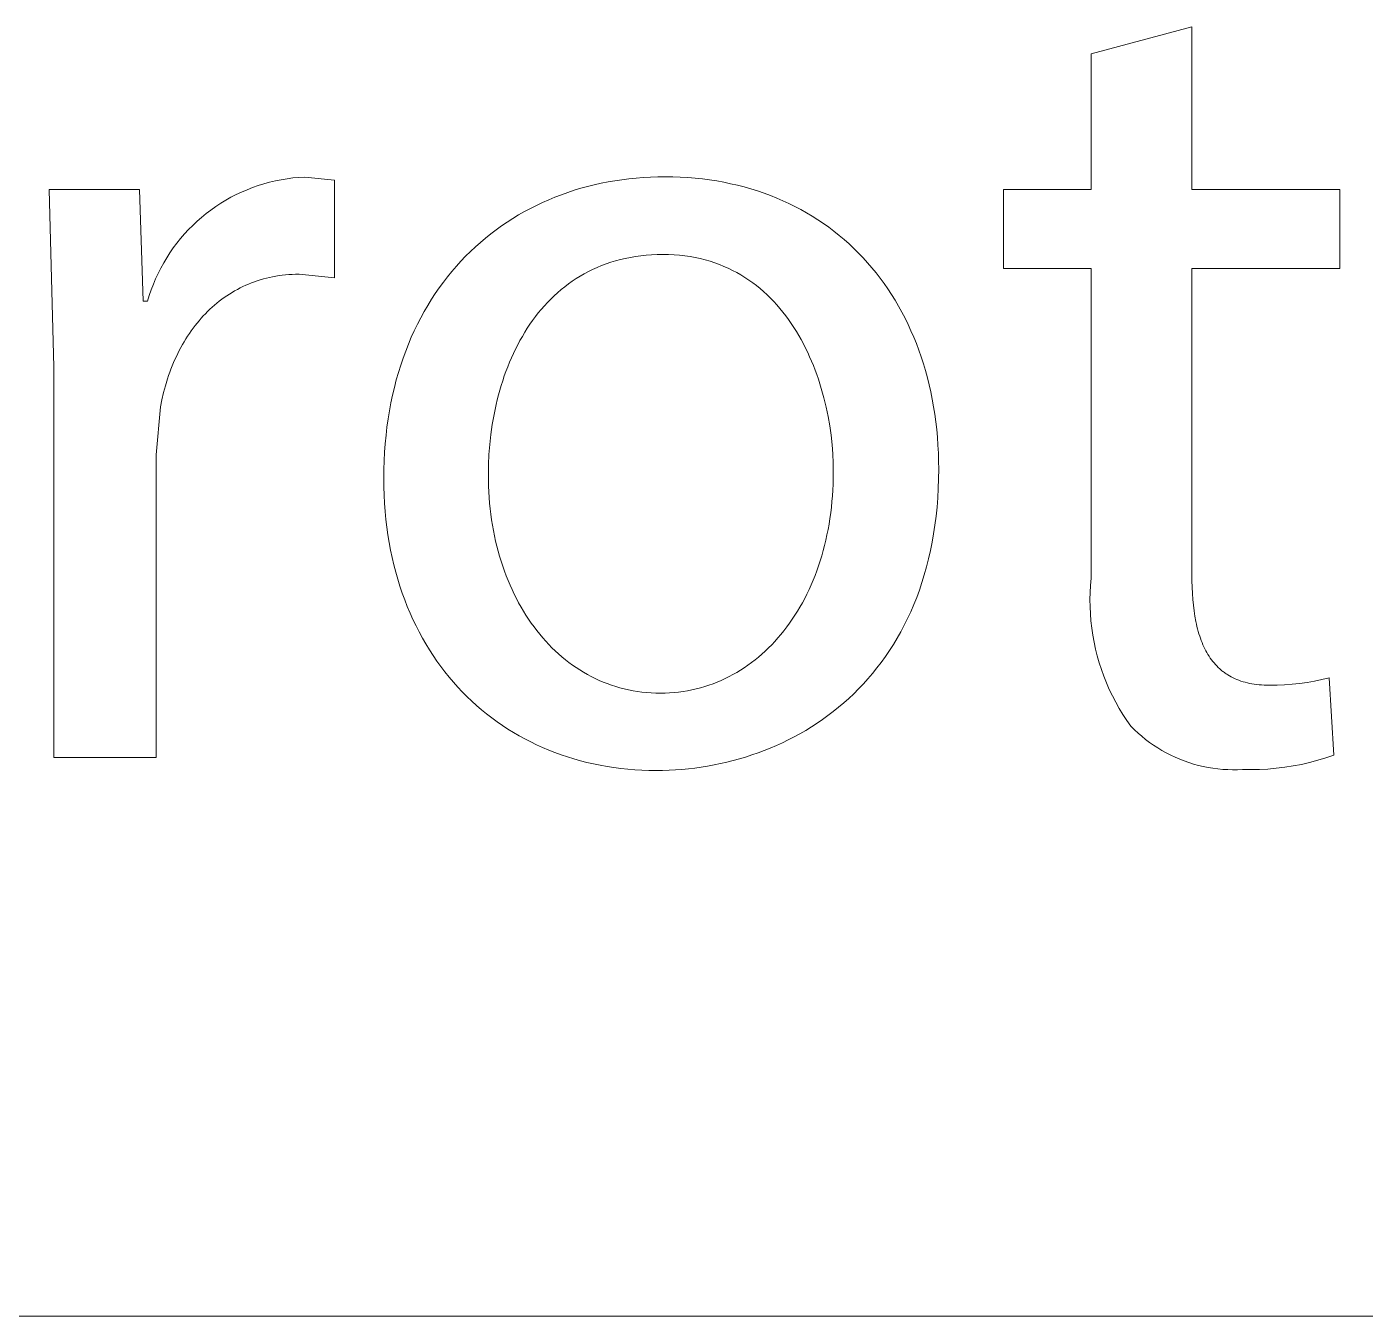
# Model space of a CAD drawing. Header units: millimetres. Extents: x 373 to 3451, y -552 to 1598.
# Drawn here: x 2964.95 to 3000.11, y -551.92 to -518.06 of the extents above; entities that cross this region are included whole.
import ezdxf

# ---------------------------------------------------------------- set-up
doc = ezdxf.new("R2010")
doc.units = ezdxf.units.MM
doc.header["$MEASUREMENT"] = 0
doc.layers.add('Domyślny', color=7, linetype='Continuous', true_color=0x000000)

msp = doc.modelspace()

# ---------------------------------------------------------------- linework, layer by layer
at = {"layer": 'Domyślny', "color": 18, "lineweight": 15, "true_color": 0x000000}
for p, q in [((2992.91, -518.77), (2995.554, -518.063)), ((2995.554, -518.063), (2995.554, -522.337)), ((2992.91, -522.337), (2992.91, -518.77)), ((2971.792, -522.053), (2971.947, -522.033)), ((2971.947, -522.033), (2972.103, -522.018)), ((2972.103, -522.018), (2972.258, -522.009)), ((2972.258, -522.009), (2973.037, -522.091)), ((2980.772, -522.056), (2980.959, -522.037)), ((2980.959, -522.037), (2981.148, -522.022)), ((2981.148, -522.022), (2981.338, -522.011)), ((2981.338, -522.011), (2981.529, -522.005)), ((2981.529, -522.005), (2981.721, -522.003)), ((2981.721, -522.003), (2981.921, -522.005)), ((2981.921, -522.005), (2982.119, -522.012)), ((2982.119, -522.012), (2982.314, -522.023)), ((2982.314, -522.023), (2982.508, -522.039)), ((2982.508, -522.039), (2982.699, -522.059)), ((2965.668, -527), (2965.545, -522.337)), ((2965.545, -522.337), (2967.913, -522.337)), ((2967.913, -522.337), (2968.015, -525.268)), ((2970.597, -522.403), (2970.741, -522.341)), ((2970.741, -522.341), (2970.886, -522.284)), ((2970.886, -522.284), (2971.033, -522.233)), ((2971.033, -522.233), (2971.183, -522.186)), ((2971.183, -522.186), (2971.333, -522.145)), ((2971.333, -522.145), (2971.485, -522.109)), ((2971.485, -522.109), (2971.638, -522.078)), ((2971.638, -522.078), (2971.792, -522.053)), ((2973.037, -522.091), (2973.037, -524.653)), ((2979.165, -522.413), (2979.336, -522.357)), ((2979.336, -522.357), (2979.509, -522.305)), ((2979.509, -522.305), (2979.684, -522.257)), ((2979.684, -522.257), (2979.861, -522.213)), ((2979.861, -522.213), (2980.04, -522.174)), ((2980.04, -522.174), (2980.221, -522.138)), ((2980.221, -522.138), (2980.403, -522.106)), ((2980.403, -522.106), (2980.587, -522.079)), ((2980.587, -522.079), (2980.772, -522.056)), ((2982.699, -522.059), (2982.888, -522.083)), ((2982.888, -522.083), (2983.075, -522.112)), ((2983.075, -522.112), (2983.26, -522.145)), ((2983.26, -522.145), (2983.442, -522.183)), ((2983.442, -522.183), (2983.622, -522.225)), ((2983.622, -522.225), (2983.8, -522.27)), ((2983.8, -522.27), (2983.975, -522.32)), ((2983.975, -522.32), (2984.148, -522.374)), ((2984.148, -522.374), (2984.318, -522.432)), ((2990.604, -524.407), (2990.604, -522.337)), ((2990.604, -522.337), (2992.91, -522.337)), ((2995.554, -522.337), (2999.438, -522.337)), ((2999.438, -522.337), (2999.438, -524.407)), ((2969.917, -522.785), (2970.048, -522.699)), ((2970.048, -522.699), (2970.181, -522.618)), ((2970.181, -522.618), (2970.317, -522.541)), ((2970.317, -522.541), (2970.456, -522.47)), ((2970.456, -522.47), (2970.597, -522.403)), ((2978.34, -522.753), (2978.501, -522.677)), ((2978.501, -522.677), (2978.663, -522.605)), ((2978.663, -522.605), (2978.828, -522.537)), ((2978.828, -522.537), (2978.996, -522.473)), ((2978.996, -522.473), (2979.165, -522.413)), ((2984.318, -522.432), (2984.486, -522.495)), ((2984.486, -522.495), (2984.651, -522.561)), ((2984.651, -522.561), (2984.814, -522.631)), ((2984.814, -522.631), (2984.974, -522.705)), ((2984.974, -522.705), (2985.131, -522.783)), ((2969.427, -523.171), (2969.545, -523.068)), ((2969.545, -523.068), (2969.665, -522.969)), ((2969.665, -522.969), (2969.79, -522.875)), ((2969.79, -522.875), (2969.917, -522.785)), ((2977.573, -523.191), (2977.721, -523.095)), ((2977.721, -523.095), (2977.872, -523.004)), ((2977.872, -523.004), (2978.026, -522.916)), ((2978.026, -522.916), (2978.182, -522.833)), ((2978.182, -522.833), (2978.34, -522.753)), ((2985.131, -522.783), (2985.286, -522.865)), ((2985.286, -522.865), (2985.438, -522.95)), ((2985.438, -522.95), (2985.587, -523.039)), ((2985.587, -523.039), (2985.733, -523.132)), ((2969.098, -523.504), (2969.204, -523.389)), ((2969.204, -523.389), (2969.313, -523.278)), ((2969.313, -523.278), (2969.427, -523.171)), ((2977.143, -523.499), (2977.283, -523.393)), ((2977.283, -523.393), (2977.427, -523.29)), ((2977.427, -523.29), (2977.573, -523.191)), ((2985.733, -523.132), (2985.877, -523.229)), ((2985.877, -523.229), (2986.018, -523.329)), ((2986.018, -523.329), (2986.156, -523.433)), ((2986.156, -523.433), (2986.29, -523.541)), ((2968.804, -523.869), (2968.898, -523.744)), ((2968.898, -523.744), (2968.996, -523.622)), ((2968.996, -523.622), (2969.098, -523.504)), ((2976.737, -523.842), (2976.87, -523.724)), ((2976.87, -523.724), (2977.005, -523.61)), ((2977.005, -523.61), (2977.143, -523.499)), ((2986.29, -523.541), (2986.422, -523.652)), ((2986.422, -523.652), (2986.551, -523.766)), ((2986.551, -523.766), (2986.677, -523.884)), ((2968.551, -524.263), (2968.631, -524.129)), ((2968.631, -524.129), (2968.715, -523.997)), ((2968.715, -523.997), (2968.804, -523.869)), ((2976.358, -524.217), (2976.481, -524.088)), ((2976.481, -524.088), (2976.608, -523.963)), ((2976.608, -523.963), (2976.737, -523.842)), ((2980.675, -524.144), (2980.545, -524.175)), ((2980.808, -524.118), (2980.675, -524.144)), ((2980.943, -524.095), (2980.808, -524.118)), ((2981.081, -524.076), (2980.943, -524.095)), ((2981.222, -524.061), (2981.081, -524.076)), ((2981.365, -524.051), (2981.222, -524.061)), ((2981.511, -524.044), (2981.365, -524.051)), ((2981.66, -524.042), (2981.511, -524.044)), ((2981.809, -524.045), (2981.66, -524.042)), ((2981.955, -524.051), (2981.809, -524.045)), ((2982.098, -524.063), (2981.955, -524.051)), ((2982.239, -524.079), (2982.098, -524.063)), ((2982.376, -524.099), (2982.239, -524.079)), ((2982.511, -524.123), (2982.376, -524.099)), ((2982.644, -524.152), (2982.511, -524.123)), ((2982.773, -524.185), (2982.644, -524.152)), ((2986.677, -523.884), (2986.8, -524.006)), ((2986.8, -524.006), (2986.92, -524.131)), ((2986.92, -524.131), (2987.037, -524.259)), ((2968.405, -524.539), (2968.476, -524.4)), ((2968.476, -524.4), (2968.551, -524.263)), ((2976.007, -524.626), (2976.121, -524.486)), ((2976.121, -524.486), (2976.238, -524.35)), ((2976.238, -524.35), (2976.358, -524.217)), ((2979.705, -524.49), (2979.595, -524.549)), ((2979.817, -524.435), (2979.705, -524.49)), ((2979.932, -524.383), (2979.817, -524.435)), ((2980.05, -524.334), (2979.932, -524.383)), ((2980.169, -524.289), (2980.05, -524.334)), ((2980.292, -524.247), (2980.169, -524.289)), ((2980.417, -524.209), (2980.292, -524.247)), ((2980.545, -524.175), (2980.417, -524.209)), ((2982.9, -524.221), (2982.773, -524.185)), ((2983.024, -524.262), (2982.9, -524.221)), ((2983.145, -524.306), (2983.024, -524.262)), ((2983.264, -524.354), (2983.145, -524.306)), ((2983.38, -524.406), (2983.264, -524.354)), ((2983.494, -524.461), (2983.38, -524.406)), ((2983.605, -524.519), (2983.494, -524.461)), ((2987.037, -524.259), (2987.15, -524.39)), ((2987.15, -524.39), (2987.26, -524.525)), ((2992.91, -524.407), (2990.604, -524.407)), ((2992.91, -532.545), (2992.91, -524.407)), ((2999.438, -524.407), (2995.554, -524.407)), ((2995.554, -524.407), (2995.554, -532.442)), ((2968.224, -524.971), (2968.279, -524.825)), ((2968.279, -524.825), (2968.34, -524.681)), ((2968.34, -524.681), (2968.405, -524.539)), ((2970.705, -524.851), (2970.631, -524.885)), ((2970.78, -524.818), (2970.705, -524.851)), ((2970.855, -524.788), (2970.78, -524.818)), ((2970.932, -524.759), (2970.855, -524.788)), ((2971.01, -524.733), (2970.932, -524.759)), ((2971.089, -524.708), (2971.01, -524.733)), ((2971.169, -524.685), (2971.089, -524.708)), ((2971.249, -524.663), (2971.169, -524.685)), ((2971.331, -524.644), (2971.249, -524.663)), ((2971.413, -524.627), (2971.331, -524.644)), ((2971.497, -524.612), (2971.413, -524.627)), ((2971.581, -524.598), (2971.497, -524.612)), ((2971.666, -524.587), (2971.581, -524.598)), ((2971.752, -524.578), (2971.666, -524.587)), ((2971.839, -524.57), (2971.752, -524.578)), ((2971.927, -524.565), (2971.839, -524.57)), ((2972.015, -524.562), (2971.927, -524.565)), ((2972.105, -524.561), (2972.015, -524.562)), ((2973.037, -524.653), (2972.105, -524.561)), ((2975.788, -524.916), (2975.896, -524.769)), ((2975.896, -524.769), (2976.007, -524.626)), ((2979.18, -524.815), (2979.083, -524.889)), ((2979.28, -524.744), (2979.18, -524.815)), ((2979.383, -524.676), (2979.28, -524.744)), ((2979.487, -524.611), (2979.383, -524.676)), ((2979.595, -524.549), (2979.487, -524.611)), ((2983.713, -524.581), (2983.605, -524.519)), ((2983.818, -524.646), (2983.713, -524.581)), ((2983.922, -524.715), (2983.818, -524.646)), ((2984.022, -524.786), (2983.922, -524.715)), ((2984.12, -524.861), (2984.022, -524.786)), ((2987.26, -524.525), (2987.367, -524.663)), ((2987.367, -524.663), (2987.471, -524.804)), ((2987.471, -524.804), (2987.571, -524.948)), ((2968.128, -525.268), (2968.173, -525.118)), ((2968.173, -525.118), (2968.224, -524.971)), ((2970.142, -525.172), (2970.076, -525.219)), ((2970.209, -525.126), (2970.142, -525.172)), ((2970.276, -525.081), (2970.209, -525.126)), ((2970.345, -525.039), (2970.276, -525.081)), ((2970.415, -524.998), (2970.345, -525.039)), ((2970.486, -524.958), (2970.415, -524.998)), ((2970.558, -524.921), (2970.486, -524.958)), ((2970.631, -524.885), (2970.558, -524.921)), ((2975.584, -525.22), (2975.684, -525.066)), ((2975.684, -525.066), (2975.788, -524.916)), ((2978.805, -525.128), (2978.717, -525.213)), ((2978.895, -525.046), (2978.805, -525.128)), ((2978.988, -524.966), (2978.895, -525.046)), ((2979.083, -524.889), (2978.988, -524.966)), ((2984.215, -524.938), (2984.12, -524.861)), ((2984.308, -525.018), (2984.215, -524.938)), ((2984.399, -525.101), (2984.308, -525.018)), ((2984.487, -525.187), (2984.399, -525.101)), ((2984.572, -525.275), (2984.487, -525.187)), ((2987.571, -524.948), (2987.668, -525.096)), ((2987.668, -525.096), (2987.762, -525.246)), ((2968.015, -525.268), (2968.128, -525.268)), ((2969.705, -525.538), (2969.647, -525.597)), ((2969.764, -525.481), (2969.705, -525.538)), ((2969.824, -525.426), (2969.764, -525.481)), ((2969.886, -525.372), (2969.824, -525.426)), ((2969.948, -525.319), (2969.886, -525.372)), ((2970.012, -525.269), (2969.948, -525.319)), ((2970.076, -525.219), (2970.012, -525.269)), ((2975.302, -525.703), (2975.393, -525.539)), ((2975.393, -525.539), (2975.486, -525.378)), ((2975.486, -525.378), (2975.584, -525.22)), ((2978.468, -525.483), (2978.39, -525.578)), ((2978.549, -525.391), (2978.468, -525.483)), ((2978.632, -525.301), (2978.549, -525.391)), ((2978.717, -525.213), (2978.632, -525.301)), ((2984.655, -525.366), (2984.572, -525.275)), ((2984.735, -525.459), (2984.655, -525.366)), ((2984.814, -525.554), (2984.735, -525.459)), ((2984.889, -525.651), (2984.814, -525.554)), ((2987.762, -525.246), (2987.852, -525.399)), ((2987.852, -525.399), (2987.939, -525.556)), ((2987.939, -525.556), (2988.022, -525.715)), ((2969.375, -525.911), (2969.324, -525.978)), ((2969.427, -525.845), (2969.375, -525.911)), ((2969.48, -525.781), (2969.427, -525.845)), ((2969.535, -525.718), (2969.48, -525.781)), ((2969.591, -525.657), (2969.535, -525.718)), ((2969.647, -525.597), (2969.591, -525.657)), ((2975.133, -526.043), (2975.216, -525.871)), ((2975.216, -525.871), (2975.302, -525.703)), ((2978.17, -525.875), (2978.101, -525.979)), ((2978.241, -525.774), (2978.17, -525.875)), ((2978.314, -525.675), (2978.241, -525.774)), ((2978.39, -525.578), (2978.314, -525.675)), ((2984.963, -525.751), (2984.889, -525.651)), ((2985.033, -525.853), (2984.963, -525.751)), ((2985.102, -525.956), (2985.033, -525.853)), ((2988.022, -525.715), (2988.102, -525.878)), ((2988.102, -525.878), (2988.178, -526.043)), ((2969.133, -526.26), (2969.088, -526.333)), ((2969.179, -526.187), (2969.133, -526.26)), ((2969.226, -526.116), (2969.179, -526.187)), ((2969.274, -526.047), (2969.226, -526.116)), ((2969.324, -525.978), (2969.274, -526.047)), ((2974.978, -526.396), (2975.054, -526.217)), ((2975.054, -526.217), (2975.133, -526.043)), ((2977.971, -526.192), (2977.909, -526.301)), ((2978.035, -526.084), (2977.971, -526.192)), ((2978.101, -525.979), (2978.035, -526.084)), ((2985.168, -526.062), (2985.102, -525.956)), ((2985.232, -526.169), (2985.168, -526.062)), ((2985.294, -526.278), (2985.232, -526.169)), ((2988.178, -526.043), (2988.251, -526.211)), ((2988.251, -526.211), (2988.32, -526.382)), ((2968.961, -526.562), (2968.921, -526.641)), ((2969.002, -526.485), (2968.961, -526.562)), ((2969.044, -526.408), (2969.002, -526.485)), ((2969.088, -526.333), (2969.044, -526.408)), ((2974.839, -526.762), (2974.907, -526.577)), ((2974.907, -526.577), (2974.978, -526.396)), ((2977.792, -526.525), (2977.737, -526.639)), ((2977.85, -526.412), (2977.792, -526.525)), ((2977.909, -526.301), (2977.85, -526.412)), ((2985.353, -526.388), (2985.294, -526.278)), ((2985.41, -526.5), (2985.353, -526.388)), ((2985.465, -526.613), (2985.41, -526.5)), ((2985.517, -526.728), (2985.465, -526.613)), ((2988.32, -526.382), (2988.385, -526.556)), ((2988.385, -526.556), (2988.447, -526.732)), ((2968.809, -526.883), (2968.775, -526.966)), ((2968.845, -526.801), (2968.809, -526.883)), ((2968.883, -526.72), (2968.845, -526.801)), ((2968.921, -526.641), (2968.883, -526.72)), ((2974.716, -527.142), (2974.776, -526.95)), ((2974.776, -526.95), (2974.839, -526.762)), ((2977.635, -526.872), (2977.586, -526.991)), ((2977.685, -526.755), (2977.635, -526.872)), ((2977.737, -526.639), (2977.685, -526.755)), ((2985.567, -526.844), (2985.517, -526.728)), ((2985.615, -526.961), (2985.567, -526.844)), ((2985.661, -527.079), (2985.615, -526.961)), ((2988.447, -526.732), (2988.505, -526.911)), ((2988.505, -526.911), (2988.559, -527.093)), ((2965.668, -537.249), (2965.668, -527)), ((2968.65, -527.31), (2968.596, -527.488)), ((2968.679, -527.223), (2968.65, -527.31)), ((2968.71, -527.136), (2968.679, -527.223)), ((2968.742, -527.051), (2968.71, -527.136)), ((2968.775, -526.966), (2968.742, -527.051)), ((2974.661, -527.337), (2974.716, -527.142)), ((2977.497, -527.233), (2977.456, -527.356)), ((2977.541, -527.112), (2977.497, -527.233)), ((2977.586, -526.991), (2977.541, -527.112)), ((2985.704, -527.198), (2985.661, -527.079)), ((2985.746, -527.317), (2985.704, -527.198)), ((2985.785, -527.438), (2985.746, -527.317)), ((2988.559, -527.093), (2988.61, -527.277)), ((2988.61, -527.277), (2988.656, -527.464)), ((2968.596, -527.488), (2968.547, -527.67)), ((2974.562, -527.736), (2974.609, -527.535)), ((2974.609, -527.535), (2974.661, -527.337)), ((2977.379, -527.604), (2977.345, -527.73)), ((2977.416, -527.48), (2977.379, -527.604)), ((2977.456, -527.356), (2977.416, -527.48)), ((2985.822, -527.559), (2985.785, -527.438)), ((2985.89, -527.804), (2985.822, -527.559)), ((2988.656, -527.464), (2988.699, -527.653)), ((2988.699, -527.653), (2988.738, -527.845)), ((2968.504, -527.856), (2968.466, -528.045)), ((2968.547, -527.67), (2968.504, -527.856)), ((2974.48, -528.149), (2974.519, -527.941)), ((2974.519, -527.941), (2974.562, -527.736)), ((2977.282, -527.985), (2977.227, -528.243)), ((2977.312, -527.857), (2977.282, -527.985)), ((2977.345, -527.73), (2977.312, -527.857)), ((2985.949, -528.05), (2985.89, -527.804)), ((2988.738, -527.845), (2988.773, -528.04)), ((2968.466, -528.045), (2968.354, -529.306)), ((2974.416, -528.574), (2974.446, -528.36)), ((2974.446, -528.36), (2974.48, -528.149)), ((2977.227, -528.243), (2977.181, -528.503)), ((2986, -528.297), (2985.949, -528.05)), ((2986.043, -528.544), (2986, -528.297)), ((2988.773, -528.04), (2988.804, -528.237)), ((2988.804, -528.237), (2988.83, -528.436)), ((2974.39, -528.791), (2974.416, -528.574)), ((2977.181, -528.503), (2977.144, -528.765)), ((2986.078, -528.791), (2986.043, -528.544)), ((2988.83, -528.436), (2988.853, -528.637)), ((2988.853, -528.637), (2988.872, -528.841)), ((2974.353, -529.236), (2974.37, -529.012)), ((2974.37, -529.012), (2974.39, -528.791)), ((2977.115, -529.029), (2977.095, -529.293)), ((2977.144, -528.765), (2977.115, -529.029)), ((2986.104, -529.037), (2986.078, -528.791)), ((2986.123, -529.281), (2986.104, -529.037)), ((2988.872, -528.841), (2988.887, -529.047)), ((2988.887, -529.047), (2988.897, -529.256)), ((2968.354, -529.306), (2968.354, -537.249)), ((2974.341, -529.462), (2974.353, -529.236)), ((2977.095, -529.293), (2977.083, -529.558)), ((2986.135, -529.523), (2986.123, -529.281)), ((2988.897, -529.256), (2988.903, -529.466)), ((2974.332, -529.925), (2974.334, -529.692)), ((2974.334, -529.692), (2974.341, -529.462)), ((2977.083, -529.558), (2977.078, -529.823)), ((2986.138, -529.761), (2986.135, -529.523)), ((2986.137, -529.918), (2986.138, -529.761)), ((2988.903, -529.466), (2988.906, -529.679)), ((2988.906, -529.679), (2988.903, -529.935)), ((2974.334, -530.145), (2974.332, -529.925)), ((2977.078, -529.823), (2977.08, -529.975)), ((2977.08, -529.975), (2977.084, -530.127)), ((2977.084, -530.127), (2977.091, -530.277)), ((2986.126, -530.228), (2986.133, -530.073)), ((2986.133, -530.073), (2986.137, -529.918)), ((2988.903, -529.935), (2988.895, -530.186)), ((2974.341, -530.362), (2974.334, -530.145)), ((2974.352, -530.576), (2974.341, -530.362)), ((2977.091, -530.277), (2977.1, -530.426)), ((2977.1, -530.426), (2977.112, -530.573)), ((2986.103, -530.531), (2986.116, -530.38)), ((2986.116, -530.38), (2986.126, -530.228)), ((2988.881, -530.433), (2988.862, -530.675)), ((2988.895, -530.186), (2988.881, -530.433)), ((2974.368, -530.788), (2974.352, -530.576)), ((2974.388, -530.997), (2974.368, -530.788)), ((2977.112, -530.573), (2977.127, -530.72)), ((2977.127, -530.72), (2977.145, -530.864)), ((2986.05, -530.975), (2986.07, -530.829)), ((2986.07, -530.829), (2986.088, -530.681)), ((2986.088, -530.681), (2986.103, -530.531)), ((2988.862, -530.675), (2988.838, -530.913)), ((2974.412, -531.204), (2974.388, -530.997)), ((2977.145, -530.864), (2977.165, -531.008)), ((2977.165, -531.008), (2977.187, -531.15)), ((2977.187, -531.15), (2977.212, -531.29)), ((2986.001, -531.263), (2986.027, -531.12)), ((2986.027, -531.12), (2986.05, -530.975)), ((2988.808, -531.146), (2988.774, -531.375)), ((2988.838, -530.913), (2988.808, -531.146)), ((2974.441, -531.407), (2974.412, -531.204)), ((2974.474, -531.608), (2974.441, -531.407)), ((2977.212, -531.29), (2977.24, -531.429)), ((2977.24, -531.429), (2977.27, -531.566)), ((2985.942, -531.545), (2985.972, -531.405)), ((2985.972, -531.405), (2986.001, -531.263)), ((2988.774, -531.375), (2988.734, -531.599)), ((2974.511, -531.806), (2974.474, -531.608)), ((2974.552, -532.001), (2974.511, -531.806)), ((2977.27, -531.566), (2977.302, -531.702)), ((2977.302, -531.702), (2977.337, -531.836)), ((2977.337, -531.836), (2977.375, -531.968)), ((2985.834, -531.953), (2985.873, -531.819)), ((2985.873, -531.819), (2985.908, -531.683)), ((2985.908, -531.683), (2985.942, -531.545)), ((2988.69, -531.819), (2988.641, -532.035)), ((2988.734, -531.599), (2988.69, -531.819)), ((2974.597, -532.194), (2974.552, -532.001)), ((2974.646, -532.383), (2974.597, -532.194)), ((2977.375, -531.968), (2977.414, -532.099)), ((2977.414, -532.099), (2977.456, -532.227)), ((2977.456, -532.227), (2977.501, -532.354)), ((2985.705, -532.345), (2985.751, -532.216)), ((2985.751, -532.216), (2985.794, -532.086)), ((2985.794, -532.086), (2985.834, -531.953)), ((2988.641, -532.035), (2988.587, -532.246)), ((2974.699, -532.57), (2974.646, -532.383)), ((2974.756, -532.753), (2974.699, -532.57)), ((2977.501, -532.354), (2977.547, -532.479)), ((2977.547, -532.479), (2977.596, -532.602)), ((2985.608, -532.596), (2985.658, -532.471)), ((2985.658, -532.471), (2985.705, -532.345)), ((2988.529, -532.453), (2988.466, -532.655)), ((2988.587, -532.246), (2988.529, -532.453)), ((2992.893, -532.731), (2992.91, -532.545)), ((2995.554, -532.442), (2995.556, -532.614)), ((2974.817, -532.934), (2974.756, -532.753)), ((2974.882, -533.112), (2974.817, -532.934)), ((2977.596, -532.602), (2977.647, -532.724)), ((2977.647, -532.724), (2977.701, -532.843)), ((2977.701, -532.843), (2977.756, -532.96)), ((2985.444, -532.958), (2985.501, -532.839)), ((2985.501, -532.839), (2985.555, -532.719)), ((2985.555, -532.719), (2985.608, -532.596)), ((2988.399, -532.854), (2988.328, -533.048)), ((2988.466, -532.655), (2988.399, -532.854)), ((2992.879, -533.105), (2992.883, -532.918)), ((2992.883, -532.918), (2992.893, -532.731)), ((2995.556, -532.614), (2995.56, -532.781)), ((2995.56, -532.781), (2995.568, -532.943)), ((2974.95, -533.286), (2974.882, -533.112)), ((2975.022, -533.458), (2974.95, -533.286)), ((2977.756, -532.96), (2977.814, -533.075)), ((2977.814, -533.075), (2977.874, -533.188)), ((2977.874, -533.188), (2977.936, -533.299)), ((2985.262, -533.3), (2985.325, -533.188)), ((2985.325, -533.188), (2985.386, -533.074)), ((2985.386, -533.074), (2985.444, -532.958)), ((2988.252, -533.237), (2988.172, -533.422)), ((2988.328, -533.048), (2988.252, -533.237)), ((2992.881, -533.292), (2992.879, -533.105)), ((2992.89, -533.478), (2992.881, -533.292)), ((2995.568, -532.943), (2995.58, -533.1)), ((2995.58, -533.1), (2995.595, -533.252)), ((2995.595, -533.252), (2995.613, -533.4)), ((2975.098, -533.627), (2975.022, -533.458)), ((2975.178, -533.792), (2975.098, -533.627)), ((2977.936, -533.299), (2978, -533.408)), ((2978, -533.408), (2978.066, -533.515)), ((2978.066, -533.515), (2978.134, -533.619)), ((2978.134, -533.619), (2978.204, -533.721)), ((2984.989, -533.724), (2985.06, -533.621)), ((2985.06, -533.621), (2985.129, -533.517)), ((2985.129, -533.517), (2985.196, -533.409)), ((2985.196, -533.409), (2985.262, -533.3)), ((2988.089, -533.604), (2988.001, -533.78)), ((2988.172, -533.422), (2988.089, -533.604)), ((2992.905, -533.665), (2992.89, -533.478)), ((2995.613, -533.4), (2995.635, -533.542)), ((2995.635, -533.542), (2995.661, -533.68)), ((2975.261, -533.954), (2975.178, -533.792)), ((2975.347, -534.114), (2975.261, -533.954)), ((2978.204, -533.721), (2978.277, -533.821)), ((2978.277, -533.821), (2978.351, -533.918)), ((2978.351, -533.918), (2978.427, -534.013)), ((2984.764, -534.017), (2984.841, -533.922)), ((2984.841, -533.922), (2984.916, -533.824)), ((2984.916, -533.824), (2984.989, -533.724)), ((2987.909, -533.953), (2987.814, -534.121)), ((2988.001, -533.78), (2987.909, -533.953)), ((2992.926, -533.851), (2992.905, -533.665)), ((2992.953, -534.036), (2992.926, -533.851)), ((2995.661, -533.68), (2995.675, -533.746)), ((2995.675, -533.746), (2995.69, -533.812)), ((2995.69, -533.812), (2995.706, -533.876)), ((2995.706, -533.876), (2995.724, -533.939)), ((2995.724, -533.939), (2995.742, -534.001)), ((2975.437, -534.27), (2975.347, -534.114)), ((2975.531, -534.422), (2975.437, -534.27)), ((2978.427, -534.013), (2978.505, -534.106)), ((2978.505, -534.106), (2978.584, -534.196)), ((2978.584, -534.196), (2978.666, -534.283)), ((2978.666, -534.283), (2978.749, -534.369)), ((2984.437, -534.373), (2984.522, -534.288)), ((2984.522, -534.288), (2984.604, -534.201)), ((2984.604, -534.201), (2984.685, -534.11)), ((2984.685, -534.11), (2984.764, -534.017)), ((2987.715, -534.285), (2987.612, -534.445)), ((2987.814, -534.121), (2987.715, -534.285)), ((2992.986, -534.22), (2992.953, -534.036)), ((2993.026, -534.403), (2992.986, -534.22)), ((2995.742, -534.001), (2995.761, -534.061)), ((2995.761, -534.061), (2995.781, -534.12)), ((2995.781, -534.12), (2995.802, -534.178)), ((2995.802, -534.178), (2995.824, -534.235)), ((2995.824, -534.235), (2995.847, -534.29)), ((2995.847, -534.29), (2995.872, -534.344)), ((2995.872, -534.344), (2995.897, -534.396)), ((2975.627, -534.572), (2975.531, -534.422)), ((2975.727, -534.718), (2975.627, -534.572)), ((2978.749, -534.369), (2978.835, -534.451)), ((2978.835, -534.451), (2978.922, -534.531)), ((2978.922, -534.531), (2979.011, -534.608)), ((2979.011, -534.608), (2979.101, -534.682)), ((2979.101, -534.682), (2979.193, -534.754)), ((2983.99, -534.759), (2984.083, -534.687)), ((2984.083, -534.687), (2984.174, -534.613)), ((2984.174, -534.613), (2984.264, -534.536)), ((2984.264, -534.536), (2984.351, -534.456)), ((2984.351, -534.456), (2984.437, -534.373)), ((2987.506, -534.601), (2987.397, -534.753)), ((2987.612, -534.445), (2987.506, -534.601)), ((2993.071, -534.584), (2993.026, -534.403)), ((2993.123, -534.764), (2993.071, -534.584)), ((2995.897, -534.396), (2995.923, -534.448)), ((2995.923, -534.448), (2995.951, -534.497)), ((2995.951, -534.497), (2995.979, -534.546)), ((2995.979, -534.546), (2996.009, -534.593)), ((2996.009, -534.593), (2996.04, -534.639)), ((2996.04, -534.639), (2996.071, -534.683)), ((2996.071, -534.683), (2996.104, -534.726)), ((2975.831, -534.861), (2975.727, -534.718)), ((2975.937, -535.001), (2975.831, -534.861)), ((2976.047, -535.137), (2975.937, -535.001)), ((2979.193, -534.754), (2979.287, -534.823)), ((2979.287, -534.823), (2979.383, -534.889)), ((2979.383, -534.889), (2979.48, -534.953)), ((2979.48, -534.953), (2979.579, -535.013)), ((2979.579, -535.013), (2979.679, -535.07)), ((2983.503, -535.074), (2983.604, -535.017)), ((2983.604, -535.017), (2983.703, -534.957)), ((2983.703, -534.957), (2983.8, -534.894)), ((2983.8, -534.894), (2983.896, -534.828)), ((2983.896, -534.828), (2983.99, -534.759)), ((2987.168, -535.044), (2987.049, -535.183)), ((2987.284, -534.9), (2987.168, -535.044)), ((2987.397, -534.753), (2987.284, -534.9)), ((2993.18, -534.942), (2993.123, -534.764)), ((2993.244, -535.118), (2993.18, -534.942)), ((2996.104, -534.726), (2996.138, -534.768)), ((2996.138, -534.768), (2996.174, -534.808)), ((2996.174, -534.808), (2996.21, -534.847)), ((2996.21, -534.847), (2996.247, -534.885)), ((2996.247, -534.885), (2996.286, -534.921)), ((2996.286, -534.921), (2996.326, -534.956)), ((2996.326, -534.956), (2996.346, -534.973)), ((2996.346, -534.973), (2996.367, -534.989)), ((2996.367, -534.989), (2996.388, -535.005)), ((2996.388, -535.005), (2996.409, -535.021)), ((2996.409, -535.021), (2996.431, -535.036)), ((2996.431, -535.036), (2996.453, -535.051)), ((2996.453, -535.051), (2996.475, -535.066)), ((2976.16, -535.27), (2976.047, -535.137)), ((2976.276, -535.4), (2976.16, -535.27)), ((2976.394, -535.526), (2976.276, -535.4)), ((2979.679, -535.07), (2979.781, -535.125)), ((2979.781, -535.125), (2979.884, -535.176)), ((2979.884, -535.176), (2979.989, -535.225)), ((2979.989, -535.225), (2980.095, -535.27)), ((2980.095, -535.27), (2980.203, -535.312)), ((2980.203, -535.312), (2980.312, -535.351)), ((2980.312, -535.351), (2980.423, -535.387)), ((2980.423, -535.387), (2980.535, -535.42)), ((2982.65, -535.421), (2982.761, -535.389)), ((2982.761, -535.389), (2982.871, -535.353)), ((2982.871, -535.353), (2982.98, -535.315)), ((2982.98, -535.315), (2983.087, -535.273)), ((2983.087, -535.273), (2983.194, -535.228)), ((2983.194, -535.228), (2983.298, -535.179)), ((2983.298, -535.179), (2983.402, -535.128)), ((2983.402, -535.128), (2983.503, -535.074)), ((2986.928, -535.318), (2986.803, -535.449)), ((2987.049, -535.183), (2986.928, -535.318)), ((2993.313, -535.291), (2993.244, -535.118)), ((2993.388, -535.463), (2993.313, -535.291)), ((2996.475, -535.066), (2996.498, -535.08)), ((2996.498, -535.08), (2996.544, -535.108)), ((2996.544, -535.108), (2996.591, -535.134)), ((2996.591, -535.134), (2996.639, -535.159)), ((2996.639, -535.159), (2996.689, -535.182)), ((2996.689, -535.182), (2996.74, -535.204)), ((2996.74, -535.204), (2996.792, -535.224)), ((2996.792, -535.224), (2996.846, -535.243)), ((2996.846, -535.243), (2996.901, -535.261)), ((2996.901, -535.261), (2996.957, -535.276)), ((2996.957, -535.276), (2997.014, -535.291)), ((2997.014, -535.291), (2997.073, -535.304)), ((2997.073, -535.304), (2997.134, -535.315)), ((2997.134, -535.315), (2997.195, -535.325)), ((2997.195, -535.325), (2997.258, -535.334)), ((2997.258, -535.334), (2997.322, -535.341)), ((2997.322, -535.341), (2997.388, -535.346)), ((2997.388, -535.346), (2997.455, -535.35)), ((2997.455, -535.35), (2997.524, -535.352)), ((2997.524, -535.352), (2997.594, -535.353)), ((2997.594, -535.353), (2997.792, -535.352)), ((2997.792, -535.352), (2997.99, -535.344)), ((2997.99, -535.344), (2998.187, -535.329)), ((2998.187, -535.329), (2998.384, -535.308)), ((2998.384, -535.308), (2998.58, -535.28)), ((2998.58, -535.28), (2998.775, -535.246)), ((2998.775, -535.246), (2998.969, -535.205)), ((2998.969, -535.205), (2999.162, -535.158)), ((2999.162, -535.158), (2999.285, -537.187)), ((2976.516, -535.649), (2976.394, -535.526)), ((2976.641, -535.768), (2976.516, -535.649)), ((2980.535, -535.42), (2980.648, -535.449)), ((2980.648, -535.449), (2980.762, -535.475)), ((2980.762, -535.475), (2980.878, -535.498)), ((2980.878, -535.498), (2980.995, -535.517)), ((2980.995, -535.517), (2981.113, -535.533)), ((2981.113, -535.533), (2981.233, -535.546)), ((2981.233, -535.546), (2981.353, -535.555)), ((2981.353, -535.555), (2981.475, -535.56)), ((2981.475, -535.56), (2981.598, -535.562)), ((2981.598, -535.562), (2981.719, -535.56)), ((2981.719, -535.56), (2981.839, -535.555)), ((2981.839, -535.555), (2981.958, -535.546)), ((2981.958, -535.546), (2982.076, -535.534)), ((2982.076, -535.534), (2982.193, -535.518)), ((2982.193, -535.518), (2982.309, -535.499)), ((2982.309, -535.499), (2982.424, -535.476)), ((2982.424, -535.476), (2982.538, -535.451)), ((2982.538, -535.451), (2982.65, -535.421)), ((2986.545, -535.699), (2986.411, -535.818)), ((2986.675, -535.576), (2986.545, -535.699)), ((2986.803, -535.449), (2986.675, -535.576)), ((2993.469, -535.631), (2993.388, -535.463)), ((2993.556, -535.797), (2993.469, -535.631)), ((2976.768, -535.884), (2976.641, -535.768)), ((2976.899, -535.996), (2976.768, -535.884)), ((2977.032, -536.104), (2976.899, -535.996)), ((2977.168, -536.209), (2977.032, -536.104)), ((2986.138, -536.044), (2985.997, -536.151)), ((2986.276, -535.933), (2986.138, -536.044)), ((2986.411, -535.818), (2986.276, -535.933)), ((2993.648, -535.96), (2993.556, -535.797)), ((2993.745, -536.12), (2993.648, -535.96)), ((2977.306, -536.311), (2977.168, -536.209)), ((2977.447, -536.409), (2977.306, -536.311)), ((2977.591, -536.503), (2977.447, -536.409)), ((2985.563, -536.448), (2985.414, -536.539)), ((2985.71, -536.353), (2985.563, -536.448)), ((2985.855, -536.254), (2985.71, -536.353)), ((2985.997, -536.151), (2985.855, -536.254)), ((2993.847, -536.276), (2993.745, -536.12)), ((2993.955, -536.429), (2993.847, -536.276)), ((2994.047, -536.521), (2993.955, -536.429)), ((2977.737, -536.593), (2977.591, -536.503)), ((2977.886, -536.68), (2977.737, -536.593)), ((2978.037, -536.763), (2977.886, -536.68)), ((2978.19, -536.842), (2978.037, -536.763)), ((2984.956, -536.789), (2984.8, -536.865)), ((2985.111, -536.709), (2984.956, -536.789)), ((2985.263, -536.626), (2985.111, -536.709)), ((2985.414, -536.539), (2985.263, -536.626)), ((2994.142, -536.609), (2994.047, -536.521)), ((2994.24, -536.694), (2994.142, -536.609)), ((2994.341, -536.776), (2994.24, -536.694)), ((2994.444, -536.854), (2994.341, -536.776)), ((2978.346, -536.917), (2978.19, -536.842)), ((2978.504, -536.989), (2978.346, -536.917)), ((2978.664, -537.056), (2978.504, -536.989)), ((2978.826, -537.12), (2978.664, -537.056)), ((2978.991, -537.18), (2978.826, -537.12)), ((2984.162, -537.129), (2984, -537.185)), ((2984.324, -537.068), (2984.162, -537.129)), ((2984.484, -537.004), (2984.324, -537.068)), ((2984.643, -536.936), (2984.484, -537.004)), ((2984.8, -536.865), (2984.643, -536.936)), ((2994.55, -536.929), (2994.444, -536.854)), ((2994.659, -536.999), (2994.55, -536.929)), ((2994.77, -537.066), (2994.659, -536.999)), ((2994.884, -537.13), (2994.77, -537.066)), ((2994.999, -537.189), (2994.884, -537.13)), ((2968.354, -537.249), (2965.668, -537.249)), ((2979.157, -537.236), (2978.991, -537.18)), ((2979.326, -537.288), (2979.157, -537.236)), ((2979.496, -537.336), (2979.326, -537.288)), ((2979.669, -537.38), (2979.496, -537.336)), ((2979.843, -537.419), (2979.669, -537.38)), ((2980.019, -537.455), (2979.843, -537.419)), ((2980.196, -537.487), (2980.019, -537.455)), ((2980.376, -537.514), (2980.196, -537.487)), ((2982.669, -537.504), (2982.5, -537.527)), ((2982.837, -537.477), (2982.669, -537.504)), ((2983.005, -537.446), (2982.837, -537.477)), ((2983.173, -537.412), (2983.005, -537.446)), ((2983.34, -537.374), (2983.173, -537.412)), ((2983.506, -537.333), (2983.34, -537.374)), ((2983.672, -537.287), (2983.506, -537.333)), ((2983.836, -537.238), (2983.672, -537.287)), ((2984, -537.185), (2983.836, -537.238)), ((2995.117, -537.244), (2994.999, -537.189)), ((2995.236, -537.295), (2995.117, -537.244)), ((2995.357, -537.342), (2995.236, -537.295)), ((2995.479, -537.385), (2995.357, -537.342)), ((2995.603, -537.423), (2995.479, -537.385)), ((2995.728, -537.457), (2995.603, -537.423)), ((2995.855, -537.487), (2995.728, -537.457)), ((2995.982, -537.513), (2995.855, -537.487)), ((2997.994, -537.508), (2997.773, -537.535)), ((2998.213, -537.473), (2997.994, -537.508)), ((2998.431, -537.431), (2998.213, -537.473)), ((2998.648, -537.381), (2998.431, -537.431)), ((2998.862, -537.324), (2998.648, -537.381)), ((2999.075, -537.259), (2998.862, -537.324)), ((2999.285, -537.187), (2999.075, -537.259)), ((2980.557, -537.538), (2980.376, -537.514)), ((2980.74, -537.557), (2980.557, -537.538)), ((2980.924, -537.572), (2980.74, -537.557)), ((2981.11, -537.583), (2980.924, -537.572)), ((2981.297, -537.589), (2981.11, -537.583)), ((2981.485, -537.591), (2981.297, -537.589)), ((2981.654, -537.589), (2981.485, -537.591)), ((2981.823, -537.584), (2981.654, -537.589)), ((2981.992, -537.575), (2981.823, -537.584)), ((2982.162, -537.563), (2981.992, -537.575)), ((2982.331, -537.547), (2982.162, -537.563)), ((2982.5, -537.527), (2982.331, -537.547)), ((2996.11, -537.534), (2995.982, -537.513)), ((2996.239, -537.55), (2996.11, -537.534)), ((2996.368, -537.563), (2996.239, -537.55)), ((2996.497, -537.57), (2996.368, -537.563)), ((2996.627, -537.574), (2996.497, -537.57)), ((2996.757, -537.572), (2996.627, -537.574)), ((2996.886, -537.567), (2996.757, -537.572)), ((2997.108, -537.57), (2996.886, -537.567)), ((2997.33, -537.566), (2997.108, -537.57)), ((2997.552, -537.554), (2997.33, -537.566)), ((2997.773, -537.535), (2997.552, -537.554)), ((3447.834, -551.922), (373.001, -551.922)), ((3447.834, -551.922), (2287.646, -551.922))]:
    msp.add_line(p, q, dxfattribs=at)

doc.saveas('drawing.dxf')
